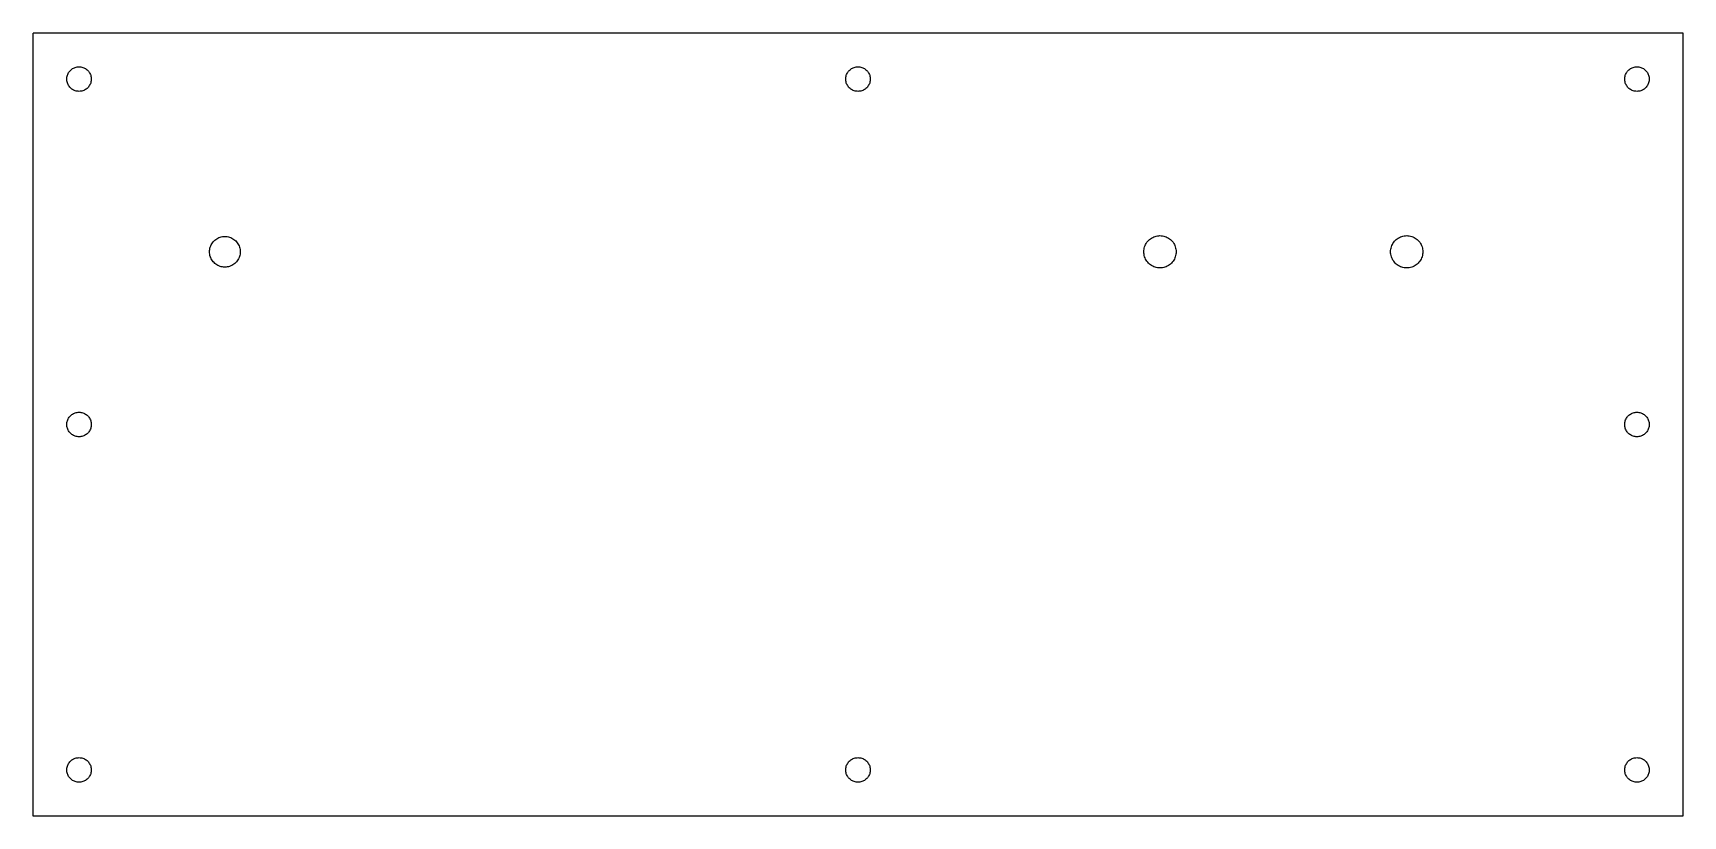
# Model space of a CAD drawing. Header units: metres. Extents: x 0 to 215, y 0 to 102.
import ezdxf

# ---------------------------------------------------------------- set-up
doc = ezdxf.new("R2010")
doc.units = ezdxf.units.M

msp = doc.modelspace()

# ---------------------------------------------------------------- linework, layer by layer
for p, q in [((215, 102), (0, 102)), ((0, 102), (0, 0)), ((215, 0), (215, 102)), ((4.57439, 96.7264), (4.63577, 96.836)), ((4.63577, 96.836), (4.70557, 96.9404)), ((4.70557, 96.9404), (4.78334, 97.0391)), ((4.78334, 97.0391), (4.86862, 97.1314)), ((4.86862, 97.1314), (4.96088, 97.2166)), ((4.96088, 97.2166), (5.05954, 97.2944)), ((5.05954, 97.2944), (5.164, 97.3642)), ((5.164, 97.3642), (5.27361, 97.4256)), ((5.27361, 97.4256), (5.3877, 97.4782)), ((5.3877, 97.4782), (5.50557, 97.5217)), ((5.50557, 97.5217), (5.62648, 97.5558)), ((5.62648, 97.5558), (5.74969, 97.5803)), ((5.74969, 97.5803), (5.87445, 97.5951)), ((5.87445, 97.5951), (6, 97.6)), ((6, 97.6), (6.12553, 97.5951)), ((6.12553, 97.5951), (6.25029, 97.5803)), ((6.25029, 97.5803), (6.3735, 97.5558)), ((6.3735, 97.5558), (6.49442, 97.5217)), ((6.49442, 97.5217), (6.61229, 97.4782)), ((6.61229, 97.4782), (6.72638, 97.4256)), ((6.72638, 97.4256), (6.83598, 97.3642)), ((6.83598, 97.3642), (6.94044, 97.2944)), ((6.94044, 97.2944), (7.03911, 97.2166)), ((7.03911, 97.2166), (7.13136, 97.1314)), ((7.13136, 97.1314), (7.21664, 97.0391)), ((7.21664, 97.0391), (7.29442, 96.9404)), ((7.29442, 96.9404), (7.36421, 96.836)), ((7.36421, 96.836), (7.4256, 96.7264)), ((106.074, 96.7264), (106.136, 96.836)), ((106.136, 96.836), (106.206, 96.9404)), ((106.206, 96.9404), (106.283, 97.0391)), ((106.283, 97.0391), (106.369, 97.1314)), ((106.369, 97.1314), (106.461, 97.2166)), ((106.461, 97.2166), (106.56, 97.2944)), ((106.56, 97.2944), (106.664, 97.3642)), ((106.664, 97.3642), (106.774, 97.4256)), ((106.774, 97.4256), (106.888, 97.4782)), ((106.888, 97.4782), (107.006, 97.5217)), ((107.006, 97.5217), (107.126, 97.5558)), ((107.126, 97.5558), (107.25, 97.5803)), ((107.25, 97.5803), (107.374, 97.5951)), ((107.374, 97.5951), (107.5, 97.6)), ((107.5, 97.6), (107.626, 97.5951)), ((107.626, 97.5951), (107.75, 97.5803)), ((107.75, 97.5803), (107.874, 97.5558)), ((107.874, 97.5558), (107.994, 97.5217)), ((107.994, 97.5217), (108.112, 97.4782)), ((108.112, 97.4782), (108.226, 97.4256)), ((108.226, 97.4256), (108.336, 97.3642)), ((108.336, 97.3642), (108.44, 97.2944)), ((108.44, 97.2944), (108.539, 97.2166)), ((108.539, 97.2166), (108.631, 97.1314)), ((108.631, 97.1314), (108.717, 97.0391)), ((108.717, 97.0391), (108.794, 96.9404)), ((108.794, 96.9404), (108.864, 96.836)), ((108.864, 96.836), (108.926, 96.7264)), ((207.574, 96.7264), (207.636, 96.836)), ((207.636, 96.836), (207.706, 96.9404)), ((207.706, 96.9404), (207.783, 97.0391)), ((207.783, 97.0391), (207.869, 97.1314)), ((207.869, 97.1314), (207.961, 97.2166)), ((207.961, 97.2166), (208.06, 97.2944)), ((208.06, 97.2944), (208.164, 97.3642)), ((208.164, 97.3642), (208.274, 97.4256)), ((208.274, 97.4256), (208.388, 97.4782)), ((208.388, 97.4782), (208.506, 97.5217)), ((208.506, 97.5217), (208.626, 97.5558)), ((208.626, 97.5558), (208.75, 97.5803)), ((208.75, 97.5803), (208.874, 97.5951)), ((208.874, 97.5951), (209, 97.6)), ((209, 97.6), (209.126, 97.5951)), ((209.126, 97.5951), (209.25, 97.5803)), ((209.25, 97.5803), (209.374, 97.5558)), ((209.374, 97.5558), (209.494, 97.5217)), ((209.494, 97.5217), (209.612, 97.4782)), ((209.612, 97.4782), (209.726, 97.4256)), ((209.726, 97.4256), (209.836, 97.3642)), ((209.836, 97.3642), (209.94, 97.2944)), ((209.94, 97.2944), (210.039, 97.2166)), ((210.039, 97.2166), (210.131, 97.1314)), ((210.131, 97.1314), (210.217, 97.0391)), ((210.217, 97.0391), (210.294, 96.9404)), ((210.294, 96.9404), (210.364, 96.836)), ((210.364, 96.836), (210.426, 96.7264)), ((4.39999, 96), (4.40492, 96.1255)), ((4.40492, 95.8745), (4.39999, 96)), ((4.40492, 96.1255), (4.41969, 96.2503)), ((4.41969, 95.7497), (4.40492, 95.8745)), ((4.41969, 96.2503), (4.4442, 96.3735)), ((4.4442, 95.6265), (4.41969, 95.7497)), ((4.4442, 96.3735), (4.4783, 96.4944)), ((4.4783, 95.5056), (4.4442, 95.6265)), ((4.4783, 96.4944), (4.52179, 96.6123)), ((4.52179, 95.3877), (4.4783, 95.5056)), ((4.52179, 96.6123), (4.57439, 96.7264)), ((4.57439, 95.2736), (4.52179, 95.3877)), ((4.63577, 95.164), (4.57439, 95.2736)), ((4.70557, 95.0595), (4.63577, 95.164)), ((4.78334, 94.9609), (4.70557, 95.0595)), ((4.86862, 94.8686), (4.78334, 94.9609)), ((4.96088, 94.7833), (4.86862, 94.8686)), ((5.05954, 94.7056), (4.96088, 94.7833)), ((5.164, 94.6358), (5.05954, 94.7056)), ((5.27361, 94.5744), (5.164, 94.6358)), ((6.83598, 94.6358), (6.72638, 94.5744)), ((6.94044, 94.7056), (6.83598, 94.6358)), ((7.03911, 94.7833), (6.94044, 94.7056)), ((7.13136, 94.8686), (7.03911, 94.7833)), ((7.21664, 94.9609), (7.13136, 94.8686)), ((7.29442, 95.0595), (7.21664, 94.9609)), ((7.36421, 95.164), (7.29442, 95.0595)), ((7.4256, 95.2736), (7.36421, 95.164)), ((7.4256, 96.7264), (7.4782, 96.6123)), ((7.4782, 95.3877), (7.4256, 95.2736)), ((7.4782, 96.6123), (7.52168, 96.4944)), ((7.52168, 95.5056), (7.4782, 95.3877)), ((7.52168, 96.4944), (7.55579, 96.3735)), ((7.55579, 95.6265), (7.52168, 95.5056)), ((7.55579, 96.3735), (7.58029, 96.2503)), ((7.58029, 95.7497), (7.55579, 95.6265)), ((7.58029, 96.2503), (7.59506, 96.1255)), ((7.59506, 95.8745), (7.58029, 95.7497)), ((7.59506, 96.1255), (7.59999, 96)), ((7.59999, 96), (7.59506, 95.8745)), ((105.9, 96), (105.905, 96.1255)), ((105.905, 95.8745), (105.9, 96)), ((105.905, 96.1255), (105.92, 96.2503)), ((105.92, 95.7497), (105.905, 95.8745)), ((105.92, 96.2503), (105.944, 96.3735)), ((105.944, 95.6265), (105.92, 95.7497)), ((105.944, 96.3735), (105.978, 96.4944)), ((105.978, 95.5056), (105.944, 95.6265)), ((105.978, 96.4944), (106.022, 96.6123)), ((106.022, 95.3877), (105.978, 95.5056)), ((106.022, 96.6123), (106.074, 96.7264)), ((106.074, 95.2736), (106.022, 95.3877)), ((106.136, 95.164), (106.074, 95.2736)), ((106.206, 95.0595), (106.136, 95.164)), ((106.283, 94.9609), (106.206, 95.0595)), ((106.369, 94.8686), (106.283, 94.9609)), ((106.461, 94.7833), (106.369, 94.8686)), ((106.56, 94.7056), (106.461, 94.7833)), ((106.664, 94.6358), (106.56, 94.7056)), ((106.774, 94.5744), (106.664, 94.6358)), ((108.336, 94.6358), (108.226, 94.5744)), ((108.44, 94.7056), (108.336, 94.6358)), ((108.539, 94.7833), (108.44, 94.7056)), ((108.631, 94.8686), (108.539, 94.7833)), ((108.717, 94.9609), (108.631, 94.8686)), ((108.794, 95.0595), (108.717, 94.9609)), ((108.864, 95.164), (108.794, 95.0595)), ((108.926, 95.2736), (108.864, 95.164)), ((108.926, 96.7264), (108.978, 96.6123)), ((108.978, 95.3877), (108.926, 95.2736)), ((108.978, 96.6123), (109.022, 96.4944)), ((109.022, 95.5056), (108.978, 95.3877)), ((109.022, 96.4944), (109.056, 96.3735)), ((109.056, 95.6265), (109.022, 95.5056)), ((109.056, 96.3735), (109.08, 96.2503)), ((109.08, 95.7497), (109.056, 95.6265)), ((109.08, 96.2503), (109.095, 96.1255)), ((109.095, 95.8745), (109.08, 95.7497)), ((109.095, 96.1255), (109.1, 96)), ((109.1, 96), (109.095, 95.8745)), ((207.4, 96), (207.405, 96.1255)), ((207.405, 95.8745), (207.4, 96)), ((207.405, 96.1255), (207.42, 96.2503)), ((207.42, 95.7497), (207.405, 95.8745)), ((207.42, 96.2503), (207.444, 96.3735)), ((207.444, 95.6265), (207.42, 95.7497)), ((207.444, 96.3735), (207.478, 96.4944)), ((207.478, 95.5056), (207.444, 95.6265)), ((207.478, 96.4944), (207.522, 96.6123)), ((207.522, 95.3877), (207.478, 95.5056)), ((207.522, 96.6123), (207.574, 96.7264)), ((207.574, 95.2736), (207.522, 95.3877)), ((207.636, 95.164), (207.574, 95.2736)), ((207.706, 95.0595), (207.636, 95.164)), ((207.783, 94.9609), (207.706, 95.0595)), ((207.869, 94.8686), (207.783, 94.9609)), ((207.961, 94.7833), (207.869, 94.8686)), ((208.06, 94.7056), (207.961, 94.7833)), ((208.164, 94.6358), (208.06, 94.7056)), ((208.274, 94.5744), (208.164, 94.6358)), ((209.836, 94.6358), (209.726, 94.5744)), ((209.94, 94.7056), (209.836, 94.6358)), ((210.039, 94.7833), (209.94, 94.7056)), ((210.131, 94.8686), (210.039, 94.7833)), ((210.217, 94.9609), (210.131, 94.8686)), ((210.294, 95.0595), (210.217, 94.9609)), ((210.364, 95.164), (210.294, 95.0595)), ((210.426, 95.2736), (210.364, 95.164)), ((210.426, 96.7264), (210.478, 96.6123)), ((210.478, 95.3877), (210.426, 95.2736)), ((210.478, 96.6123), (210.522, 96.4944)), ((210.522, 95.5056), (210.478, 95.3877)), ((210.522, 96.4944), (210.556, 96.3735)), ((210.556, 95.6265), (210.522, 95.5056)), ((210.556, 96.3735), (210.58, 96.2503)), ((210.58, 95.7497), (210.556, 95.6265)), ((210.58, 96.2503), (210.595, 96.1255)), ((210.595, 95.8745), (210.58, 95.7497)), ((210.595, 96.1255), (210.6, 96)), ((210.6, 96), (210.595, 95.8745)), ((5.3877, 94.5218), (5.27361, 94.5744)), ((5.50557, 94.4783), (5.3877, 94.5218)), ((5.62648, 94.4442), (5.50557, 94.4783)), ((5.74969, 94.4197), (5.62648, 94.4442)), ((5.87445, 94.4049), (5.74969, 94.4197)), ((6, 94.4), (5.87445, 94.4049)), ((6.12553, 94.4049), (6, 94.4)), ((6.25029, 94.4197), (6.12553, 94.4049)), ((6.3735, 94.4442), (6.25029, 94.4197)), ((6.49442, 94.4783), (6.3735, 94.4442)), ((6.61229, 94.5218), (6.49442, 94.4783)), ((6.72638, 94.5744), (6.61229, 94.5218)), ((106.888, 94.5218), (106.774, 94.5744)), ((107.006, 94.4783), (106.888, 94.5218)), ((107.126, 94.4442), (107.006, 94.4783)), ((107.25, 94.4197), (107.126, 94.4442)), ((107.374, 94.4049), (107.25, 94.4197)), ((107.5, 94.4), (107.374, 94.4049)), ((107.626, 94.4049), (107.5, 94.4)), ((107.75, 94.4197), (107.626, 94.4049)), ((107.874, 94.4442), (107.75, 94.4197)), ((107.994, 94.4783), (107.874, 94.4442)), ((108.112, 94.5218), (107.994, 94.4783)), ((108.226, 94.5744), (108.112, 94.5218)), ((208.388, 94.5218), (208.274, 94.5744)), ((208.506, 94.4783), (208.388, 94.5218)), ((208.626, 94.4442), (208.506, 94.4783)), ((208.75, 94.4197), (208.626, 94.4442)), ((208.874, 94.4049), (208.75, 94.4197)), ((209, 94.4), (208.874, 94.4049)), ((209.126, 94.4049), (209, 94.4)), ((209.25, 94.4197), (209.126, 94.4049)), ((209.374, 94.4442), (209.25, 94.4197)), ((209.494, 94.4783), (209.374, 94.4442)), ((209.612, 94.5218), (209.494, 94.4783)), ((209.726, 94.5744), (209.612, 94.5218)), ((23.955, 75.2053), (24.092, 75.282)), ((24.092, 75.282), (24.2346, 75.3477)), ((24.2346, 75.3477), (24.382, 75.4021)), ((24.382, 75.4021), (24.5331, 75.4447)), ((24.5331, 75.4447), (24.6871, 75.4754)), ((24.6871, 75.4754), (24.8431, 75.4938)), ((24.8431, 75.4938), (25, 75.5)), ((25, 75.5), (25.1569, 75.4938)), ((25.1569, 75.4938), (25.3129, 75.4754)), ((25.3129, 75.4754), (25.4669, 75.4447)), ((25.4669, 75.4447), (25.618, 75.4021)), ((25.618, 75.4021), (25.7654, 75.3477)), ((25.7654, 75.3477), (25.908, 75.282)), ((25.908, 75.282), (26.045, 75.2053)), ((145.616, 75.1989), (145.753, 75.2905)), ((145.753, 75.2905), (145.897, 75.3711)), ((145.897, 75.3711), (146.046, 75.4401)), ((146.046, 75.4401), (146.201, 75.4972)), ((146.201, 75.4972), (146.36, 75.542)), ((146.36, 75.542), (146.521, 75.5741)), ((146.521, 75.5741), (146.685, 75.5935)), ((146.685, 75.5935), (146.85, 75.6)), ((146.85, 75.6), (147.015, 75.5935)), ((147.015, 75.5935), (147.178, 75.5741)), ((147.178, 75.5741), (147.34, 75.542)), ((147.34, 75.542), (147.499, 75.4972)), ((147.499, 75.4972), (147.654, 75.4401)), ((147.654, 75.4401), (147.803, 75.3711)), ((147.803, 75.3711), (147.947, 75.2905)), ((147.947, 75.2905), (148.084, 75.1989)), ((177.766, 75.1989), (177.903, 75.2905)), ((177.903, 75.2905), (178.047, 75.3711)), ((178.047, 75.3711), (178.196, 75.4401)), ((178.196, 75.4401), (178.351, 75.4972)), ((178.351, 75.4972), (178.51, 75.542)), ((178.51, 75.542), (178.671, 75.5741)), ((178.671, 75.5741), (178.835, 75.5935)), ((178.835, 75.5935), (179, 75.6)), ((179, 75.6), (179.165, 75.5935)), ((179.165, 75.5935), (179.329, 75.5741)), ((179.329, 75.5741), (179.49, 75.542)), ((179.49, 75.542), (179.649, 75.4972)), ((179.649, 75.4972), (179.804, 75.4401)), ((179.804, 75.4401), (179.953, 75.3711)), ((179.953, 75.3711), (180.097, 75.2905)), ((180.097, 75.2905), (180.234, 75.1989)), ((23, 73.5), (23.0062, 73.6569)), ((23.0062, 73.3431), (23, 73.5)), ((23.0062, 73.6569), (23.0246, 73.8129)), ((23.0246, 73.1871), (23.0062, 73.3431)), ((23.0246, 73.8129), (23.0553, 73.9669)), ((23.0553, 73.0331), (23.0246, 73.1871)), ((23.0553, 73.9669), (23.0979, 74.118)), ((23.0979, 74.118), (23.1522, 74.2654)), ((23.1522, 74.2654), (23.218, 74.408)), ((23.218, 74.408), (23.2947, 74.545)), ((23.2947, 74.545), (23.382, 74.6756)), ((23.382, 74.6756), (23.4792, 74.7989)), ((23.4792, 74.7989), (23.5858, 74.9142)), ((23.5858, 74.9142), (23.7011, 75.0208)), ((23.7011, 75.0208), (23.8244, 75.118)), ((23.8244, 75.118), (23.955, 75.2053)), ((26.045, 75.2053), (26.1756, 75.118)), ((26.1756, 75.118), (26.2989, 75.0208)), ((26.2989, 75.0208), (26.4142, 74.9142)), ((26.4142, 74.9142), (26.5208, 74.7989)), ((26.5208, 74.7989), (26.618, 74.6756)), ((26.618, 74.6756), (26.7053, 74.545)), ((26.7053, 74.545), (26.782, 74.408)), ((26.782, 74.408), (26.8477, 74.2654)), ((26.8477, 74.2654), (26.9021, 74.118)), ((26.9021, 74.118), (26.9447, 73.9669)), ((26.9447, 73.9669), (26.9754, 73.8129)), ((26.9754, 73.1871), (26.9447, 73.0331)), ((26.9754, 73.8129), (26.9938, 73.6569)), ((26.9938, 73.3431), (26.9754, 73.1871)), ((26.9938, 73.6569), (27, 73.5)), ((27, 73.5), (26.9938, 73.3431)), ((144.75, 73.5), (144.756, 73.6647)), ((144.756, 73.3352), (144.75, 73.5)), ((144.756, 73.6647), (144.776, 73.8285)), ((144.776, 73.1715), (144.756, 73.3352)), ((144.776, 73.8285), (144.808, 73.9902)), ((144.808, 73.0098), (144.776, 73.1715)), ((144.808, 73.9902), (144.853, 74.1489)), ((144.853, 74.1489), (144.91, 74.3036)), ((144.91, 74.3036), (144.979, 74.4534)), ((144.979, 74.4534), (145.059, 74.5972)), ((145.059, 74.5972), (145.151, 74.7343)), ((145.151, 74.7343), (145.253, 74.8638)), ((145.253, 74.8638), (145.365, 74.9849)), ((145.365, 74.9849), (145.486, 75.0968)), ((145.486, 75.0968), (145.616, 75.1989)), ((148.084, 75.1989), (148.214, 75.0968)), ((148.214, 75.0968), (148.335, 74.9849)), ((148.335, 74.9849), (148.447, 74.8638)), ((148.447, 74.8638), (148.549, 74.7343)), ((148.549, 74.7343), (148.641, 74.5972)), ((148.641, 74.5972), (148.721, 74.4534)), ((148.721, 74.4534), (148.79, 74.3036)), ((148.79, 74.3036), (148.847, 74.1489)), ((148.847, 74.1489), (148.892, 73.9902)), ((148.892, 73.9902), (148.924, 73.8285)), ((148.924, 73.1715), (148.892, 73.0098)), ((148.924, 73.8285), (148.944, 73.6647)), ((148.944, 73.3352), (148.924, 73.1715)), ((148.944, 73.6647), (148.95, 73.5)), ((148.95, 73.5), (148.944, 73.3352)), ((176.9, 73.5), (176.906, 73.6647)), ((176.906, 73.3352), (176.9, 73.5)), ((176.906, 73.6647), (176.926, 73.8285)), ((176.926, 73.1715), (176.906, 73.3352)), ((176.926, 73.8285), (176.958, 73.9902)), ((176.958, 73.0098), (176.926, 73.1715)), ((176.958, 73.9902), (177.003, 74.1489)), ((177.003, 74.1489), (177.06, 74.3036)), ((177.06, 74.3036), (177.129, 74.4534)), ((177.129, 74.4534), (177.209, 74.5972)), ((177.209, 74.5972), (177.301, 74.7343)), ((177.301, 74.7343), (177.403, 74.8638)), ((177.403, 74.8638), (177.515, 74.9849)), ((177.515, 74.9849), (177.636, 75.0968)), ((177.636, 75.0968), (177.766, 75.1989)), ((180.234, 75.1989), (180.364, 75.0968)), ((180.364, 75.0968), (180.485, 74.9849)), ((180.485, 74.9849), (180.597, 74.8638)), ((180.597, 74.8638), (180.699, 74.7343)), ((180.699, 74.7343), (180.791, 74.5972)), ((180.791, 74.5972), (180.871, 74.4534)), ((180.871, 74.4534), (180.94, 74.3036)), ((180.94, 74.3036), (180.997, 74.1489)), ((180.997, 74.1489), (181.042, 73.9902)), ((181.042, 73.9902), (181.074, 73.8285)), ((181.074, 73.1715), (181.042, 73.0098)), ((181.074, 73.8285), (181.094, 73.6647)), ((181.094, 73.3352), (181.074, 73.1715)), ((181.094, 73.6647), (181.1, 73.5)), ((181.1, 73.5), (181.094, 73.3352)), ((23.0979, 72.882), (23.0553, 73.0331)), ((23.1522, 72.7346), (23.0979, 72.882)), ((23.218, 72.592), (23.1522, 72.7346)), ((23.2947, 72.455), (23.218, 72.592)), ((23.382, 72.3244), (23.2947, 72.455)), ((23.4792, 72.2011), (23.382, 72.3244)), ((23.5858, 72.0858), (23.4792, 72.2011)), ((23.7011, 71.9792), (23.5858, 72.0858)), ((23.8244, 71.882), (23.7011, 71.9792)), ((23.955, 71.7947), (23.8244, 71.882)), ((24.092, 71.718), (23.955, 71.7947)), ((24.2346, 71.6522), (24.092, 71.718)), ((24.382, 71.5979), (24.2346, 71.6522)), ((24.5331, 71.5553), (24.382, 71.5979)), ((24.6871, 71.5246), (24.5331, 71.5553)), ((24.8431, 71.5062), (24.6871, 71.5246)), ((25, 71.5), (24.8431, 71.5062)), ((25.1569, 71.5062), (25, 71.5)), ((25.3129, 71.5246), (25.1569, 71.5062)), ((25.4669, 71.5553), (25.3129, 71.5246)), ((25.618, 71.5979), (25.4669, 71.5553)), ((25.7654, 71.6522), (25.618, 71.5979)), ((25.908, 71.718), (25.7654, 71.6522)), ((26.045, 71.7947), (25.908, 71.718)), ((26.1756, 71.882), (26.045, 71.7947)), ((26.2989, 71.9792), (26.1756, 71.882)), ((26.4142, 72.0858), (26.2989, 71.9792)), ((26.5208, 72.2011), (26.4142, 72.0858)), ((26.618, 72.3244), (26.5208, 72.2011)), ((26.7053, 72.455), (26.618, 72.3244)), ((26.782, 72.592), (26.7053, 72.455)), ((26.8477, 72.7346), (26.782, 72.592)), ((26.9021, 72.882), (26.8477, 72.7346)), ((26.9447, 73.0331), (26.9021, 72.882)), ((144.853, 72.8511), (144.808, 73.0098)), ((144.91, 72.6964), (144.853, 72.8511)), ((144.979, 72.5466), (144.91, 72.6964)), ((145.059, 72.4027), (144.979, 72.5466)), ((145.151, 72.2656), (145.059, 72.4027)), ((145.253, 72.1362), (145.151, 72.2656)), ((145.365, 72.0151), (145.253, 72.1362)), ((145.486, 71.9031), (145.365, 72.0151)), ((145.616, 71.8011), (145.486, 71.9031)), ((145.753, 71.7094), (145.616, 71.8011)), ((145.897, 71.6289), (145.753, 71.7094)), ((146.046, 71.5598), (145.897, 71.6289)), ((146.201, 71.5028), (146.046, 71.5598)), ((146.36, 71.458), (146.201, 71.5028)), ((146.521, 71.4258), (146.36, 71.458)), ((146.685, 71.4065), (146.521, 71.4258)), ((146.85, 71.4), (146.685, 71.4065)), ((147.015, 71.4065), (146.85, 71.4)), ((147.178, 71.4258), (147.015, 71.4065)), ((147.34, 71.458), (147.178, 71.4258)), ((147.499, 71.5028), (147.34, 71.458)), ((147.654, 71.5598), (147.499, 71.5028)), ((147.803, 71.6289), (147.654, 71.5598)), ((147.947, 71.7094), (147.803, 71.6289)), ((148.084, 71.8011), (147.947, 71.7094)), ((148.214, 71.9031), (148.084, 71.8011)), ((148.335, 72.0151), (148.214, 71.9031)), ((148.447, 72.1362), (148.335, 72.0151)), ((148.549, 72.2656), (148.447, 72.1362)), ((148.641, 72.4027), (148.549, 72.2656)), ((148.721, 72.5466), (148.641, 72.4027)), ((148.79, 72.6964), (148.721, 72.5466)), ((148.847, 72.8511), (148.79, 72.6964)), ((148.892, 73.0098), (148.847, 72.8511)), ((177.003, 72.8511), (176.958, 73.0098)), ((177.06, 72.6964), (177.003, 72.8511)), ((177.129, 72.5466), (177.06, 72.6964)), ((177.209, 72.4027), (177.129, 72.5466)), ((177.301, 72.2656), (177.209, 72.4027)), ((177.403, 72.1362), (177.301, 72.2656)), ((177.515, 72.0151), (177.403, 72.1362)), ((177.636, 71.9031), (177.515, 72.0151)), ((177.766, 71.8011), (177.636, 71.9031)), ((177.903, 71.7094), (177.766, 71.8011)), ((178.047, 71.6289), (177.903, 71.7094)), ((178.196, 71.5598), (178.047, 71.6289)), ((178.351, 71.5028), (178.196, 71.5598)), ((178.51, 71.458), (178.351, 71.5028)), ((178.671, 71.4258), (178.51, 71.458)), ((178.835, 71.4065), (178.671, 71.4258)), ((179, 71.4), (178.835, 71.4065)), ((179.165, 71.4065), (179, 71.4)), ((179.329, 71.4258), (179.165, 71.4065)), ((179.49, 71.458), (179.329, 71.4258)), ((179.649, 71.5028), (179.49, 71.458)), ((179.804, 71.5598), (179.649, 71.5028)), ((179.953, 71.6289), (179.804, 71.5598)), ((180.097, 71.7094), (179.953, 71.6289)), ((180.234, 71.8011), (180.097, 71.7094)), ((180.364, 71.9031), (180.234, 71.8011)), ((180.485, 72.0151), (180.364, 71.9031)), ((180.597, 72.1362), (180.485, 72.0151)), ((180.699, 72.2656), (180.597, 72.1362)), ((180.791, 72.4027), (180.699, 72.2656)), ((180.871, 72.5466), (180.791, 72.4027)), ((180.94, 72.6964), (180.871, 72.5466)), ((180.997, 72.8511), (180.94, 72.6964)), ((181.042, 73.0098), (180.997, 72.8511)), ((4.4783, 51.4944), (4.52179, 51.6123)), ((4.52179, 51.6123), (4.57439, 51.7264)), ((4.57439, 51.7264), (4.63577, 51.836)), ((4.63577, 51.836), (4.70557, 51.9404)), ((4.70557, 51.9404), (4.78334, 52.0391)), ((4.78334, 52.0391), (4.86862, 52.1314)), ((4.86862, 52.1314), (4.96088, 52.2166)), ((4.96088, 52.2166), (5.05954, 52.2944)), ((5.05954, 52.2944), (5.164, 52.3642)), ((5.164, 52.3642), (5.27361, 52.4256)), ((5.27361, 52.4256), (5.3877, 52.4782)), ((5.3877, 52.4782), (5.50557, 52.5217)), ((5.50557, 52.5217), (5.62648, 52.5558)), ((5.62648, 52.5558), (5.74969, 52.5803)), ((5.74969, 52.5803), (5.87445, 52.5951)), ((5.87445, 52.5951), (6, 52.6)), ((6, 52.6), (6.12553, 52.5951)), ((6.12553, 52.5951), (6.25029, 52.5803)), ((6.25029, 52.5803), (6.3735, 52.5558)), ((6.3735, 52.5558), (6.49442, 52.5217)), ((6.49442, 52.5217), (6.61229, 52.4782)), ((6.61229, 52.4782), (6.72638, 52.4256)), ((6.72638, 52.4256), (6.83598, 52.3642)), ((6.83598, 52.3642), (6.94044, 52.2944)), ((6.94044, 52.2944), (7.03911, 52.2166)), ((7.03911, 52.2166), (7.13136, 52.1314)), ((7.13136, 52.1314), (7.21664, 52.0391)), ((7.21664, 52.0391), (7.29442, 51.9404)), ((7.29442, 51.9404), (7.36421, 51.836)), ((7.36421, 51.836), (7.4256, 51.7264)), ((7.4256, 51.7264), (7.4782, 51.6123)), ((7.4782, 51.6123), (7.52168, 51.4944)), ((207.478, 51.4944), (207.522, 51.6123)), ((207.522, 51.6123), (207.574, 51.7264)), ((207.574, 51.7264), (207.636, 51.836)), ((207.636, 51.836), (207.706, 51.9404)), ((207.706, 51.9404), (207.783, 52.0391)), ((207.783, 52.0391), (207.869, 52.1314)), ((207.869, 52.1314), (207.961, 52.2166)), ((207.961, 52.2166), (208.06, 52.2944)), ((208.06, 52.2944), (208.164, 52.3642)), ((208.164, 52.3642), (208.274, 52.4256)), ((208.274, 52.4256), (208.388, 52.4782)), ((208.388, 52.4782), (208.506, 52.5217)), ((208.506, 52.5217), (208.626, 52.5558)), ((208.626, 52.5558), (208.75, 52.5803)), ((208.75, 52.5803), (208.874, 52.5951)), ((208.874, 52.5951), (209, 52.6)), ((209, 52.6), (209.126, 52.5951)), ((209.126, 52.5951), (209.25, 52.5803)), ((209.25, 52.5803), (209.374, 52.5558)), ((209.374, 52.5558), (209.494, 52.5217)), ((209.494, 52.5217), (209.612, 52.4782)), ((209.612, 52.4782), (209.726, 52.4256)), ((209.726, 52.4256), (209.836, 52.3642)), ((209.836, 52.3642), (209.94, 52.2944)), ((209.94, 52.2944), (210.039, 52.2166)), ((210.039, 52.2166), (210.131, 52.1314)), ((210.131, 52.1314), (210.217, 52.0391)), ((210.217, 52.0391), (210.294, 51.9404)), ((210.294, 51.9404), (210.364, 51.836)), ((210.364, 51.836), (210.426, 51.7264)), ((210.426, 51.7264), (210.478, 51.6123)), ((210.478, 51.6123), (210.522, 51.4944)), ((4.39999, 51), (4.40492, 51.1255)), ((4.40492, 50.8745), (4.39999, 51)), ((4.40492, 51.1255), (4.41969, 51.2503)), ((4.41969, 50.7497), (4.40492, 50.8745)), ((4.41969, 51.2503), (4.4442, 51.3735)), ((4.4442, 50.6265), (4.41969, 50.7497)), ((4.4442, 51.3735), (4.4783, 51.4944)), ((4.4783, 50.5056), (4.4442, 50.6265)), ((4.52179, 50.3877), (4.4783, 50.5056)), ((4.57439, 50.2736), (4.52179, 50.3877)), ((4.63577, 50.164), (4.57439, 50.2736)), ((4.70557, 50.0595), (4.63577, 50.164)), ((4.78334, 49.9609), (4.70557, 50.0595)), ((4.86862, 49.8686), (4.78334, 49.9609)), ((4.96088, 49.7833), (4.86862, 49.8686)), ((5.05954, 49.7056), (4.96088, 49.7833)), ((5.164, 49.6358), (5.05954, 49.7056)), ((5.27361, 49.5744), (5.164, 49.6358)), ((5.3877, 49.5218), (5.27361, 49.5744)), ((5.50557, 49.4783), (5.3877, 49.5218)), ((5.62648, 49.4442), (5.50557, 49.4783)), ((6.49442, 49.4783), (6.3735, 49.4442)), ((6.61229, 49.5218), (6.49442, 49.4783)), ((6.72638, 49.5744), (6.61229, 49.5218)), ((6.83598, 49.6358), (6.72638, 49.5744)), ((6.94044, 49.7056), (6.83598, 49.6358)), ((7.03911, 49.7833), (6.94044, 49.7056)), ((7.13136, 49.8686), (7.03911, 49.7833)), ((7.21664, 49.9609), (7.13136, 49.8686)), ((7.29442, 50.0595), (7.21664, 49.9609)), ((7.36421, 50.164), (7.29442, 50.0595)), ((7.4256, 50.2736), (7.36421, 50.164)), ((7.4782, 50.3877), (7.4256, 50.2736)), ((7.52168, 50.5056), (7.4782, 50.3877)), ((7.52168, 51.4944), (7.55579, 51.3735)), ((7.55579, 50.6265), (7.52168, 50.5056)), ((7.55579, 51.3735), (7.58029, 51.2503)), ((7.58029, 50.7497), (7.55579, 50.6265)), ((7.58029, 51.2503), (7.59506, 51.1255)), ((7.59506, 50.8745), (7.58029, 50.7497)), ((7.59506, 51.1255), (7.59999, 51)), ((7.59999, 51), (7.59506, 50.8745)), ((207.4, 51), (207.405, 51.1255)), ((207.405, 50.8745), (207.4, 51)), ((207.405, 51.1255), (207.42, 51.2503)), ((207.42, 50.7497), (207.405, 50.8745)), ((207.42, 51.2503), (207.444, 51.3735)), ((207.444, 50.6265), (207.42, 50.7497)), ((207.444, 51.3735), (207.478, 51.4944)), ((207.478, 50.5056), (207.444, 50.6265)), ((207.522, 50.3877), (207.478, 50.5056)), ((207.574, 50.2736), (207.522, 50.3877)), ((207.636, 50.164), (207.574, 50.2736)), ((207.706, 50.0595), (207.636, 50.164)), ((207.783, 49.9609), (207.706, 50.0595)), ((207.869, 49.8686), (207.783, 49.9609)), ((207.961, 49.7833), (207.869, 49.8686)), ((208.06, 49.7056), (207.961, 49.7833)), ((208.164, 49.6358), (208.06, 49.7056)), ((208.274, 49.5744), (208.164, 49.6358)), ((208.388, 49.5218), (208.274, 49.5744)), ((208.506, 49.4783), (208.388, 49.5218)), ((208.626, 49.4442), (208.506, 49.4783)), ((209.494, 49.4783), (209.374, 49.4442)), ((209.612, 49.5218), (209.494, 49.4783)), ((209.726, 49.5744), (209.612, 49.5218)), ((209.836, 49.6358), (209.726, 49.5744)), ((209.94, 49.7056), (209.836, 49.6358)), ((210.039, 49.7833), (209.94, 49.7056)), ((210.131, 49.8686), (210.039, 49.7833)), ((210.217, 49.9609), (210.131, 49.8686)), ((210.294, 50.0595), (210.217, 49.9609)), ((210.364, 50.164), (210.294, 50.0595)), ((210.426, 50.2736), (210.364, 50.164)), ((210.478, 50.3877), (210.426, 50.2736)), ((210.522, 50.5056), (210.478, 50.3877)), ((210.522, 51.4944), (210.556, 51.3735)), ((210.556, 50.6265), (210.522, 50.5056)), ((210.556, 51.3735), (210.58, 51.2503)), ((210.58, 50.7497), (210.556, 50.6265)), ((210.58, 51.2503), (210.595, 51.1255)), ((210.595, 50.8745), (210.58, 50.7497)), ((210.595, 51.1255), (210.6, 51)), ((210.6, 51), (210.595, 50.8745)), ((5.74969, 49.4197), (5.62648, 49.4442)), ((5.87445, 49.4049), (5.74969, 49.4197)), ((6, 49.4), (5.87445, 49.4049)), ((6.12553, 49.4049), (6, 49.4)), ((6.25029, 49.4197), (6.12553, 49.4049)), ((6.3735, 49.4442), (6.25029, 49.4197)), ((208.75, 49.4197), (208.626, 49.4442)), ((208.874, 49.4049), (208.75, 49.4197)), ((209, 49.4), (208.874, 49.4049)), ((209.126, 49.4049), (209, 49.4)), ((209.25, 49.4197), (209.126, 49.4049)), ((209.374, 49.4442), (209.25, 49.4197)), ((4.4442, 6.3735), (4.4783, 6.49442)), ((4.4783, 6.49442), (4.52179, 6.61229)), ((4.52179, 6.61229), (4.57439, 6.72638)), ((4.57439, 6.72638), (4.63577, 6.83598)), ((4.63577, 6.83598), (4.70557, 6.94044)), ((4.70557, 6.94044), (4.78334, 7.03911)), ((4.78334, 7.03911), (4.86862, 7.13136)), ((4.86862, 7.13136), (4.96088, 7.21664)), ((4.96088, 7.21664), (5.05954, 7.29442)), ((5.05954, 7.29442), (5.164, 7.36421)), ((5.164, 7.36421), (5.27361, 7.4256)), ((5.27361, 7.4256), (5.3877, 7.4782)), ((5.3877, 7.4782), (5.50557, 7.52168)), ((5.50557, 7.52168), (5.62648, 7.55579)), ((5.62648, 7.55579), (5.74969, 7.58029)), ((5.74969, 7.58029), (5.87445, 7.59506)), ((5.87445, 7.59506), (6, 7.59999)), ((6, 7.59999), (6.12553, 7.59506)), ((6.12553, 7.59506), (6.25029, 7.58029)), ((6.25029, 7.58029), (6.3735, 7.55579)), ((6.3735, 7.55579), (6.49442, 7.52168)), ((6.49442, 7.52168), (6.61229, 7.4782)), ((6.61229, 7.4782), (6.72638, 7.4256)), ((6.72638, 7.4256), (6.83598, 7.36421)), ((6.83598, 7.36421), (6.94044, 7.29442)), ((6.94044, 7.29442), (7.03911, 7.21664)), ((7.03911, 7.21664), (7.13136, 7.13136)), ((7.13136, 7.13136), (7.21664, 7.03911)), ((7.21664, 7.03911), (7.29442, 6.94044)), ((7.29442, 6.94044), (7.36421, 6.83598)), ((7.36421, 6.83598), (7.4256, 6.72638)), ((7.4256, 6.72638), (7.4782, 6.61229)), ((7.4782, 6.61229), (7.52168, 6.49442)), ((7.52168, 6.49442), (7.55579, 6.3735)), ((105.944, 6.3735), (105.978, 6.49442)), ((105.978, 6.49442), (106.022, 6.61229)), ((106.022, 6.61229), (106.074, 6.72638)), ((106.074, 6.72638), (106.136, 6.83598)), ((106.136, 6.83598), (106.206, 6.94044)), ((106.206, 6.94044), (106.283, 7.03911)), ((106.283, 7.03911), (106.369, 7.13136)), ((106.369, 7.13136), (106.461, 7.21664)), ((106.461, 7.21664), (106.56, 7.29442)), ((106.56, 7.29442), (106.664, 7.36421)), ((106.664, 7.36421), (106.774, 7.4256)), ((106.774, 7.4256), (106.888, 7.4782)), ((106.888, 7.4782), (107.006, 7.52168)), ((107.006, 7.52168), (107.126, 7.55579)), ((107.126, 7.55579), (107.25, 7.58029)), ((107.25, 7.58029), (107.374, 7.59506)), ((107.374, 7.59506), (107.5, 7.59999)), ((107.5, 7.59999), (107.626, 7.59506)), ((107.626, 7.59506), (107.75, 7.58029)), ((107.75, 7.58029), (107.874, 7.55579)), ((107.874, 7.55579), (107.994, 7.52168)), ((107.994, 7.52168), (108.112, 7.4782)), ((108.112, 7.4782), (108.226, 7.4256)), ((108.226, 7.4256), (108.336, 7.36421)), ((108.336, 7.36421), (108.44, 7.29442)), ((108.44, 7.29442), (108.539, 7.21664)), ((108.539, 7.21664), (108.631, 7.13136)), ((108.631, 7.13136), (108.717, 7.03911)), ((108.717, 7.03911), (108.794, 6.94044)), ((108.794, 6.94044), (108.864, 6.83598)), ((108.864, 6.83598), (108.926, 6.72638)), ((108.926, 6.72638), (108.978, 6.61229)), ((108.978, 6.61229), (109.022, 6.49442)), ((109.022, 6.49442), (109.056, 6.3735)), ((207.444, 6.3735), (207.478, 6.49442)), ((207.478, 6.49442), (207.522, 6.61229)), ((207.522, 6.61229), (207.574, 6.72638)), ((207.574, 6.72638), (207.636, 6.83598)), ((207.636, 6.83598), (207.706, 6.94044)), ((207.706, 6.94044), (207.783, 7.03911)), ((207.783, 7.03911), (207.869, 7.13136)), ((207.869, 7.13136), (207.961, 7.21664)), ((207.961, 7.21664), (208.06, 7.29442)), ((208.06, 7.29442), (208.164, 7.36421)), ((208.164, 7.36421), (208.274, 7.4256)), ((208.274, 7.4256), (208.388, 7.4782)), ((208.388, 7.4782), (208.506, 7.52168)), ((208.506, 7.52168), (208.626, 7.55579)), ((208.626, 7.55579), (208.75, 7.58029)), ((208.75, 7.58029), (208.874, 7.59506)), ((208.874, 7.59506), (209, 7.59999)), ((209, 7.59999), (209.126, 7.59506)), ((209.126, 7.59506), (209.25, 7.58029)), ((209.25, 7.58029), (209.374, 7.55579)), ((209.374, 7.55579), (209.494, 7.52168)), ((209.494, 7.52168), (209.612, 7.4782)), ((209.612, 7.4782), (209.726, 7.4256)), ((209.726, 7.4256), (209.836, 7.36421)), ((209.836, 7.36421), (209.94, 7.29442)), ((209.94, 7.29442), (210.039, 7.21664)), ((210.039, 7.21664), (210.131, 7.13136)), ((210.131, 7.13136), (210.217, 7.03911)), ((210.217, 7.03911), (210.294, 6.94044)), ((210.294, 6.94044), (210.364, 6.83598)), ((210.364, 6.83598), (210.426, 6.72638)), ((210.426, 6.72638), (210.478, 6.61229)), ((210.478, 6.61229), (210.522, 6.49442)), ((210.522, 6.49442), (210.556, 6.3735)), ((4.39999, 6), (4.40492, 6.12553)), ((4.40492, 5.87445), (4.39999, 6)), ((4.40492, 6.12553), (4.41969, 6.25029)), ((4.41969, 5.74969), (4.40492, 5.87445)), ((4.41969, 6.25029), (4.4442, 6.3735)), ((4.4442, 5.62648), (4.41969, 5.74969)), ((4.4783, 5.50557), (4.4442, 5.62648)), ((4.52179, 5.3877), (4.4783, 5.50557)), ((4.57439, 5.27361), (4.52179, 5.3877)), ((4.63577, 5.164), (4.57439, 5.27361)), ((4.70557, 5.05954), (4.63577, 5.164)), ((4.78334, 4.96088), (4.70557, 5.05954)), ((4.86862, 4.86862), (4.78334, 4.96088)), ((4.96088, 4.78334), (4.86862, 4.86862)), ((5.05954, 4.70557), (4.96088, 4.78334)), ((5.164, 4.63577), (5.05954, 4.70557)), ((5.27361, 4.57439), (5.164, 4.63577)), ((5.3877, 4.52179), (5.27361, 4.57439)), ((5.50557, 4.4783), (5.3877, 4.52179)), ((5.62648, 4.4442), (5.50557, 4.4783)), ((5.74969, 4.41969), (5.62648, 4.4442)), ((5.87445, 4.40492), (5.74969, 4.41969)), ((6, 4.39999), (5.87445, 4.40492)), ((6.12553, 4.40492), (6, 4.39999)), ((6.25029, 4.41969), (6.12553, 4.40492)), ((6.3735, 4.4442), (6.25029, 4.41969)), ((6.49442, 4.4783), (6.3735, 4.4442)), ((6.61229, 4.52179), (6.49442, 4.4783)), ((6.72638, 4.57439), (6.61229, 4.52179)), ((6.83598, 4.63577), (6.72638, 4.57439)), ((6.94044, 4.70557), (6.83598, 4.63577)), ((7.03911, 4.78334), (6.94044, 4.70557)), ((7.13136, 4.86862), (7.03911, 4.78334)), ((7.21664, 4.96088), (7.13136, 4.86862)), ((7.29442, 5.05954), (7.21664, 4.96088)), ((7.36421, 5.164), (7.29442, 5.05954)), ((7.4256, 5.27361), (7.36421, 5.164)), ((7.4782, 5.3877), (7.4256, 5.27361)), ((7.52168, 5.50557), (7.4782, 5.3877)), ((7.55579, 5.62648), (7.52168, 5.50557)), ((7.55579, 6.3735), (7.58029, 6.25029)), ((7.58029, 5.74969), (7.55579, 5.62648)), ((7.58029, 6.25029), (7.59506, 6.12553)), ((7.59506, 5.87445), (7.58029, 5.74969)), ((7.59506, 6.12553), (7.59999, 6)), ((7.59999, 6), (7.59506, 5.87445)), ((105.9, 6), (105.905, 6.12553)), ((105.905, 5.87445), (105.9, 6)), ((105.905, 6.12553), (105.92, 6.25029)), ((105.92, 5.74969), (105.905, 5.87445)), ((105.92, 6.25029), (105.944, 6.3735)), ((105.944, 5.62648), (105.92, 5.74969)), ((105.978, 5.50557), (105.944, 5.62648)), ((106.022, 5.3877), (105.978, 5.50557)), ((106.074, 5.27361), (106.022, 5.3877)), ((106.136, 5.164), (106.074, 5.27361)), ((106.206, 5.05954), (106.136, 5.164)), ((106.283, 4.96088), (106.206, 5.05954)), ((106.369, 4.86862), (106.283, 4.96088)), ((106.461, 4.78334), (106.369, 4.86862)), ((106.56, 4.70557), (106.461, 4.78334)), ((106.664, 4.63577), (106.56, 4.70557)), ((106.774, 4.57439), (106.664, 4.63577)), ((106.888, 4.52179), (106.774, 4.57439)), ((107.006, 4.4783), (106.888, 4.52179)), ((107.126, 4.4442), (107.006, 4.4783)), ((107.25, 4.41969), (107.126, 4.4442)), ((107.374, 4.40492), (107.25, 4.41969)), ((107.5, 4.39999), (107.374, 4.40492)), ((107.626, 4.40492), (107.5, 4.39999)), ((107.75, 4.41969), (107.626, 4.40492)), ((107.874, 4.4442), (107.75, 4.41969)), ((107.994, 4.4783), (107.874, 4.4442)), ((108.112, 4.52179), (107.994, 4.4783)), ((108.226, 4.57439), (108.112, 4.52179)), ((108.336, 4.63577), (108.226, 4.57439)), ((108.44, 4.70557), (108.336, 4.63577)), ((108.539, 4.78334), (108.44, 4.70557)), ((108.631, 4.86862), (108.539, 4.78334)), ((108.717, 4.96088), (108.631, 4.86862)), ((108.794, 5.05954), (108.717, 4.96088)), ((108.864, 5.164), (108.794, 5.05954)), ((108.926, 5.27361), (108.864, 5.164)), ((108.978, 5.3877), (108.926, 5.27361)), ((109.022, 5.50557), (108.978, 5.3877)), ((109.056, 5.62648), (109.022, 5.50557)), ((109.056, 6.3735), (109.08, 6.25029)), ((109.08, 5.74969), (109.056, 5.62648)), ((109.08, 6.25029), (109.095, 6.12553)), ((109.095, 5.87445), (109.08, 5.74969)), ((109.095, 6.12553), (109.1, 6)), ((109.1, 6), (109.095, 5.87445)), ((207.4, 6), (207.405, 6.12553)), ((207.405, 5.87445), (207.4, 6)), ((207.405, 6.12553), (207.42, 6.25029)), ((207.42, 5.74969), (207.405, 5.87445)), ((207.42, 6.25029), (207.444, 6.3735)), ((207.444, 5.62648), (207.42, 5.74969)), ((207.478, 5.50557), (207.444, 5.62648)), ((207.522, 5.3877), (207.478, 5.50557)), ((207.574, 5.27361), (207.522, 5.3877)), ((207.636, 5.164), (207.574, 5.27361)), ((207.706, 5.05954), (207.636, 5.164)), ((207.783, 4.96088), (207.706, 5.05954)), ((207.869, 4.86862), (207.783, 4.96088)), ((207.961, 4.78334), (207.869, 4.86862)), ((208.06, 4.70557), (207.961, 4.78334)), ((208.164, 4.63577), (208.06, 4.70557)), ((208.274, 4.57439), (208.164, 4.63577)), ((208.388, 4.52179), (208.274, 4.57439)), ((208.506, 4.4783), (208.388, 4.52179)), ((208.626, 4.4442), (208.506, 4.4783)), ((208.75, 4.41969), (208.626, 4.4442)), ((208.874, 4.40492), (208.75, 4.41969)), ((209, 4.39999), (208.874, 4.40492)), ((209.126, 4.40492), (209, 4.39999)), ((209.25, 4.41969), (209.126, 4.40492)), ((209.374, 4.4442), (209.25, 4.41969)), ((209.494, 4.4783), (209.374, 4.4442)), ((209.612, 4.52179), (209.494, 4.4783)), ((209.726, 4.57439), (209.612, 4.52179)), ((209.836, 4.63577), (209.726, 4.57439)), ((209.94, 4.70557), (209.836, 4.63577)), ((210.039, 4.78334), (209.94, 4.70557)), ((210.131, 4.86862), (210.039, 4.78334)), ((210.217, 4.96088), (210.131, 4.86862)), ((210.294, 5.05954), (210.217, 4.96088)), ((210.364, 5.164), (210.294, 5.05954)), ((210.426, 5.27361), (210.364, 5.164)), ((210.478, 5.3877), (210.426, 5.27361)), ((210.522, 5.50557), (210.478, 5.3877)), ((210.556, 5.62648), (210.522, 5.50557)), ((210.556, 6.3735), (210.58, 6.25029)), ((210.58, 5.74969), (210.556, 5.62648)), ((210.58, 6.25029), (210.595, 6.12553)), ((210.595, 5.87445), (210.58, 5.74969)), ((210.595, 6.12553), (210.6, 6)), ((210.6, 6), (210.595, 5.87445)), ((0, 0), (215, 0))]:
    msp.add_line(p, q)

doc.saveas('drawing.dxf')
